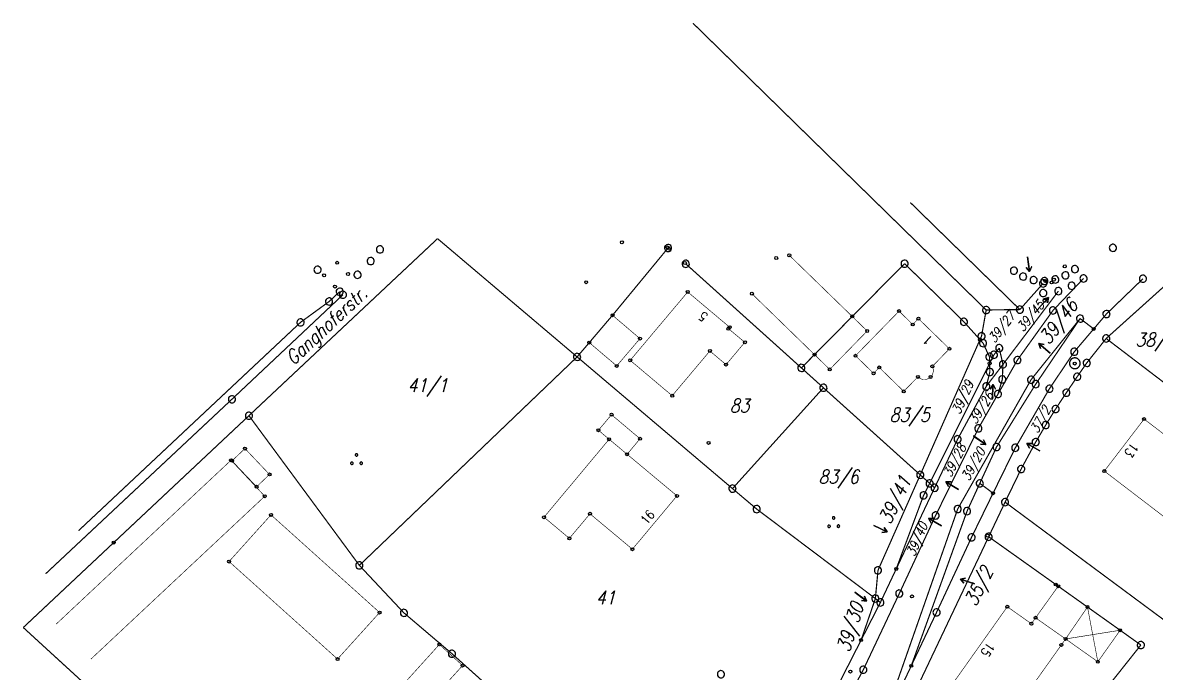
# Model space of a CAD drawing. Extents: x 4468056 to 4468688, y 5348625 to 5349303.
# Drawn here: x 4468070.1 to 4468260.7, y 5349068 to 5349177.3 of the extents above; entities that cross this region are included whole.
import ezdxf

# ---------------------------------------------------------------- set-up
doc = ezdxf.new("R2010")
doc.units = 0
doc.linetypes.add('PCMAP-LINIENTYP_046', pattern=[1, 0.35, -0.3, 0.35])
doc.layers.get('0').update_dxf_attribs({"linetype": 'CONTINUOUS'})
for name, color, linetype in [('B-T017-AMTL_PUNKTE_G-KOORDINATE', 216, 'CONTINUOUS'), ('B-T018-AMTL_PUNKTE_D-KOORDINATE', 216, 'CONTINUOUS'), ('B-T020-AMTL_FR-PFEIL', 7, 'CONTINUOUS'), ('B-T024-AMTL_NUTZUNGSARTENSYMBOL', 7, 'CONTINUOUS'), ('L-T034-AMTL_FLGR_ABGEM', 216, 'CONTINUOUS'), ('L-T044-AMTL_GEBAEUDELINIE', 136, 'CONTINUOUS'), ('L-T046-AMTL_ARK_PASS_DURCHF_DIA', 136, 'PCMAP-LINIENTYP_046'), ('T-T004-HAUSNUMMER_GEBAEUDETEXT', 16, 'CONTINUOUS'), ('T-T018-FLURNUMMER', 7, 'CONTINUOUS'), ('T-T026-STRASSENNAMEN', 7, 'CONTINUOUS')]:
    doc.layers.add(name, color=color, linetype=linetype)
doc.styles.add('PCMAP-TEXTTYP_004', font='simplex')
doc.styles.add('PCMAP-TEXTTYP_018', font='simplex', dxfattribs={"oblique": 15})
doc.styles.add('PCMAP-TEXTTYP_026', font='simplex', dxfattribs={"oblique": 15})

# ---------------------------------------------------------------- blocks, each defined once
blk = doc.blocks.new('KREIS')
blk.add_circle((0, 0), 5)
blk = doc.blocks.new('SYM10')
for points in [[(2.507, 4.202), (0.958, 4.953), (-0.543, 5), (-2.185, 4.437), (-3.379, 3.608), (-4.249, 2.748), (-4.882, 1.357), (-5, 0.073)], [(-5, 0.073), (-4.953, -0.912)], [(2.493, -4.416), (3.726, -3.586), (4.455, -2.364), (5, -0.885), (4.933, 0.741), (4.464, 2.007), (3.69, 3.219), (2.507, 4.202)], [(-4.953, -0.912), (-4.698, -1.945), (-3.921, -3.398), (-2.642, -4.314), (-1.366, -4.81), (0.008, -5), (1.379, -4.834), (2.493, -4.416)]]:
    blk.add_lwpolyline(points)
blk = doc.blocks.new('SYM131')
for points in [[(-0.743, 4.327), (-1.025, 4.005), (-1.121, 3.741), (-1.169, 3.477), (-1.121, 3.237), (-1.022, 2.919), (-0.716, 2.66), (-0.329, 2.517)], [(1.016, 3.525), (1.011, 3.749), (0.896, 3.981), (0.752, 4.215), (0.453, 4.414), (0.074, 4.54), (-0.425, 4.509), (-0.743, 4.327)], [(-0.329, 2.517), (-0.113, 2.493)], [(-0.105, 2.487), (0.28, 2.52), (0.487, 2.661), (0.655, 2.805), (0.799, 2.997), (0.944, 3.237), (1.016, 3.525)], [(-3.863, -2.451), (-4.236, -2.498), (-4.545, -2.673), (-4.817, -2.884), (-4.913, -3.124), (-5, -3.361)], [(-5, -3.361), (-4.994, -3.774), (-4.942, -4.031), (-4.745, -4.324), (-4.361, -4.468), (-3.929, -4.54), (-3.624, -4.532), (-3.257, -4.372)], [(-3.257, -4.372), (-2.993, -4.06), (-2.849, -3.796), (-2.825, -3.46), (-2.897, -3.196), (-3.113, -2.788), (-3.438, -2.527), (-3.84, -2.451)], [(3.224, -2.644), (3.032, -2.86), (2.96, -3.052), (2.868, -3.343), (2.868, -3.67), (2.918, -3.91), (3.007, -4.023), (3.224, -4.252)], [(4.026, -2.373), (3.68, -2.428), (3.416, -2.5), (3.224, -2.644)], [(3.224, -4.252), (3.416, -4.324), (3.608, -4.396), (3.901, -4.476), (4.253, -4.451), (4.606, -4.325), (4.784, -4.06), (4.904, -3.844)], [(4.904, -3.844), (5, -3.556), (5, -3.316), (4.928, -3.052), (4.82, -2.751), (4.518, -2.487), (4.304, -2.428), (4.016, -2.38)]]:
    blk.add_lwpolyline(points)
blk = doc.blocks.new('SYM60')
blk.add_lwpolyline([(-8.077, 1.827), (-8.077, 1.808), (-5.038, 0.01), (-15, 0.01), (-15, -0.01), (-5.038, -0.01), (-8.077, -1.808), (-8.077, -1.827), (-5, 0), (-8.077, 1.827)])
blk = doc.blocks.new('SYM2')
blk.add_lwpolyline([(0.014, 4.998), (-0.117, 4.996), (-0.243, 4.989), (-0.382, 4.981), (-0.531, 4.968), (-0.714, 4.947), (-0.875, 4.92), (-1.102, 4.876), (-1.302, 4.825), (-1.487, 4.771), (-1.654, 4.716), (-1.834, 4.651), (-2.003, 4.578), (-2.165, 4.505), (-2.343, 4.418), (-2.504, 4.327), (-2.685, 4.218), (-2.853, 4.104), (-2.968, 4.022), (-3.116, 3.911), (-3.255, 3.794), (-3.4, 3.668), (-3.564, 3.506), (-3.668, 3.396), (-3.775, 3.276), (-3.892, 3.141), (-4.005, 2.993), (-4.092, 2.873), (-4.178, 2.747), (-4.263, 2.611), (-4.342, 2.479), (-4.433, 2.307), (-4.513, 2.143), (-4.573, 2.015), (-4.655, 1.824), (-4.705, 1.688), (-4.751, 1.551), (-4.801, 1.388), (-4.848, 1.224), (-4.892, 1.018), (-4.927, 0.84), (-4.96, 0.625), (-4.981, 0.404), (-4.995, 0.188), (-5, -0.038), (-4.993, -0.222), (-4.983, -0.4), (-4.958, -0.631), (-4.925, -0.85), (-4.881, -1.084), (-4.831, -1.284), (-4.768, -1.498), (-4.693, -1.722), (-4.609, -1.933), (-4.515, -2.145), (-4.412, -2.348), (-4.25, -2.632), (-4.114, -2.841), (-3.982, -3.019), (-3.846, -3.192), (-3.693, -3.366), (-3.541, -3.525), (-3.368, -3.689), (-3.225, -3.816), (-3.04, -3.97), (-2.846, -4.111), (-2.625, -4.256), (-2.428, -4.369), (-2.26, -4.459), (-2.057, -4.555), (-1.878, -4.634), (-1.637, -4.724), (-1.4, -4.797), (-1.201, -4.852), (-0.977, -4.904), (-0.722, -4.946), (-0.487, -4.975), (-0.272, -4.993), (0.015, -4.998), (0.278, -4.991), (0.537, -4.968), (0.762, -4.939), (1.011, -4.895), (1.231, -4.845), (1.493, -4.771), (1.722, -4.693), (1.935, -4.609), (2.165, -4.504), (2.357, -4.41), (2.577, -4.283), (2.756, -4.17), (2.925, -4.051), (3.067, -3.948), (3.212, -3.829), (3.384, -3.681), (3.519, -3.549), (3.651, -3.413), (3.793, -3.257), (3.94, -3.077), (4.069, -2.904), (4.191, -2.726), (4.317, -2.522), (4.435, -2.309), (4.536, -2.102), (4.62, -1.912), (4.698, -1.713), (4.759, -1.526), (4.813, -1.348), (4.86, -1.171), (4.901, -0.985), (4.935, -0.789), (4.963, -0.604), (4.983, -0.426), (4.993, -0.247), (5, -0.057), (4.998, 0.139), (4.988, 0.332), (4.974, 0.512), (4.951, 0.699), (4.916, 0.911), (4.871, 1.129), (4.817, 1.336), (4.752, 1.556), (4.693, 1.723), (4.613, 1.931), (4.535, 2.102), (4.435, 2.306), (4.336, 2.492), (4.24, 2.649), (4.123, 2.826), (3.994, 3.007), (3.874, 3.16), (3.712, 3.348), (3.541, 3.528), (3.359, 3.702), (3.195, 3.845), (3.022, 3.983), (2.859, 4.098), (2.675, 4.225), (2.493, 4.332), (2.322, 4.426), (2.148, 4.513), (1.966, 4.595), (1.762, 4.679), (1.582, 4.742), (1.368, 4.808), (1.162, 4.86), (0.981, 4.902), (0.785, 4.935), (0.54, 4.968), (0.32, 4.988), (0.128, 4.996), (0.014, 4.998)])

msp = doc.modelspace()

# ---------------------------------------------------------------- linework, layer by layer
at = {"layer": 'L-T034-AMTL_FLGR_ABGEM', "const_width": 0.2, "flags": 128}
for points in [[(4468232.07, 5349129.06), (4468182.8, 5349177.24)], [(4468219.32, 5349147.12), (4468237.73, 5349129.13)], [(4468108.16, 5349111.3), (4468139.86, 5349141.05)], [(4468139.86, 5349141.05), (4468163.32, 5349121.18)], [(4468178.61, 5349139.49), (4468169.27, 5349128.17)], [(4468269.26, 5349139.58), (4468252.24, 5349124.27)], [(4468201.01, 5349119.33), (4468181.58, 5349136.82)], [(4468218.36, 5349136.85), (4468201.01, 5349119.33)], [(4468228.34, 5349127.07), (4468218.36, 5349136.85)], [(4468248.44, 5349134.36), (4468243.3, 5349128.98)], [(4468258.43, 5349134.32), (4468252.29, 5349128.4)], [(4468244.21, 5349132.23), (4468234.89, 5349119.91)], [(4468241.64, 5349133.52), (4468237.73, 5349129.13)], [(4468123.96, 5349131.62), (4468105.3, 5349114.06)], [(4468116.83, 5349126.98), (4468121.63, 5349130.48)], [(4468121.63, 5349130.48), (4468123.43, 5349132.15)], [(4468232.07, 5349129.06), (4468231.29, 5349124.65)], [(4468232.07, 5349129.06), (4468237.73, 5349129.13)], [(4468243.3, 5349128.98), (4468237.33, 5349120.66)], [(4468079.53, 5349091.98), (4468116.83, 5349126.98)], [(4468163.32, 5349121.18), (4468169.27, 5349128.17)], [(4468228.34, 5349127.07), (4468231.03, 5349124.07)], [(4468239.62, 5349117.35), (4468247.86, 5349127.62)], [(4468247.86, 5349127.62), (4468240.4, 5349116.6)], [(4468247.86, 5349127.62), (4468250.15, 5349125.88)], [(4468252.29, 5349128.4), (4468250.15, 5349125.88)], [(4468231.03, 5349124.07), (4468231.29, 5349124.65)], [(4468250.15, 5349125.88), (4468246.89, 5349122.05)], [(4468231.03, 5349124.07), (4468220.99, 5349101.35)], [(4468231.55, 5349123.48), (4468231.03, 5349124.07)], [(4468231.55, 5349123.48), (4468232.62, 5349121.2)], [(4468252.24, 5349124.27), (4468248.98, 5349120.17)], [(4468267.65, 5349112.52), (4468252.24, 5349124.27)], [(4468126.72, 5349086.14), (4468163.32, 5349121.18)], [(4468189.43, 5349099.05), (4468163.32, 5349121.18)], [(4468232.65, 5349120.09), (4468232.62, 5349121.2)], [(4468233.37, 5349121.53), (4468232.65, 5349120.09)], [(4468234.27, 5349122.65), (4468233.37, 5349121.53)], [(4468234.27, 5349122.65), (4468234.89, 5349119.91)], [(4468246.89, 5349122.05), (4468242.71, 5349115.84)], [(4468204.72, 5349115.99), (4468201.01, 5349119.33)], [(4468232.65, 5349120.09), (4468222.57, 5349099.93)], [(4468234.89, 5349119.91), (4468232.09, 5349116.23)], [(4468232.65, 5349120.09), (4468232.69, 5349118.65)], [(4468237.33, 5349120.66), (4468234.06, 5349114.94)], [(4468234.79, 5349117.41), (4468234.89, 5349119.91)], [(4468247.37, 5349117.85), (4468248.98, 5349120.17)], [(4468227.29, 5349095.63), (4468239.62, 5349117.35)], [(4468232.09, 5349116.23), (4468232.69, 5349118.65)], [(4468234.06, 5349114.94), (4468234.79, 5349117.41)], [(4468245.56, 5349115.18), (4468247.37, 5349117.85)], [(4468204.72, 5349115.99), (4468189.43, 5349099.05)], [(4468220.99, 5349101.35), (4468204.72, 5349115.99)], [(4468227.27, 5349107.34), (4468232.09, 5349116.23)], [(4468240.4, 5349116.6), (4468233.82, 5349106.05)], [(4468242.71, 5349115.84), (4468236.97, 5349105.9)], [(4468243.73, 5349112.41), (4468245.56, 5349115.18)], [(4468105.3, 5349114.06), (4468073.99, 5349084.73)], [(4468230.76, 5349109.16), (4468234.06, 5349114.94)], [(4468070.23, 5349075.7), (4468108.16, 5349111.3)], [(4468108.16, 5349111.3), (4468126.72, 5349086.14)], [(4468242.08, 5349109.72), (4468243.73, 5349112.41)], [(4468240.41, 5349106.89), (4468242.08, 5349109.72)], [(4468223.57, 5349094.52), (4468230.76, 5349109.16)], [(4468227.27, 5349107.34), (4468223.4, 5349099.17)], [(4468233.82, 5349106.05), (4468231, 5349099.93)], [(4468236.97, 5349105.9), (4468233.23, 5349098.27)], [(4468237.95, 5349102.34), (4468240.41, 5349106.89)], [(4468235.25, 5349096.77), (4468237.95, 5349102.34)], [(4468213.89, 5349085.32), (4468220.99, 5349101.35)], [(4468222.57, 5349099.93), (4468220.99, 5349101.35)], [(4468221.56, 5349097.92), (4468222.57, 5349099.93)], [(4468223.4, 5349099.17), (4468222.57, 5349099.93)], [(4468231, 5349099.93), (4468228.86, 5349095.26)], [(4468231, 5349099.93), (4468233.23, 5349098.27)], [(4468193.51, 5349095.6), (4468189.43, 5349099.05)], [(4468216.95, 5349085.54), (4468223.4, 5349099.17)], [(4468221.56, 5349097.92), (4468216.95, 5349085.54)], [(4468233.23, 5349098.27), (4468229.61, 5349090.85)], [(4468232.49, 5349090.95), (4468235.25, 5349096.77)], [(4468267.4, 5349072.93), (4468235.25, 5349096.77)], [(4468213.45, 5349080.57), (4468193.51, 5349095.6)], [(4468214.9, 5349060.26), (4468227.29, 5349095.63)], [(4468217.47, 5349081.41), (4468223.57, 5349094.52)], [(4468228.86, 5349095.26), (4468219.48, 5349069.26)], [(4468232.49, 5349090.95), (4468220.58, 5349065.86)], [(4468229.61, 5349090.85), (4468223.73, 5349078.24)], [(4468243.77, 5349082.93), (4468232.49, 5349090.95)], [(4468134.21, 5349078.16), (4468126.72, 5349086.14)], [(4468213.45, 5349080.57), (4468213.89, 5349085.32)], [(4468214.29, 5349079.91), (4468216.95, 5349085.54)], [(4468254.59, 5349075.24), (4468243.77, 5349082.93)], [(4468211.42, 5349068.61), (4468217.47, 5349081.41)], [(4468213.45, 5349080.57), (4468211.05, 5349073.58)], [(4468214.29, 5349079.91), (4468211.05, 5349073.58)], [(4468213.45, 5349080.57), (4468214.29, 5349079.91)], [(4468142.28, 5349071.3), (4468134.21, 5349078.16)], [(4468223.73, 5349078.24), (4468219.48, 5349069.26)], [(4468070.23, 5349075.7), (4468103.9, 5349044.85)], [(4468254.59, 5349075.24), (4468258.07, 5349072.76)], [(4468211.05, 5349073.58), (4468202.24, 5349056.3)], [(4468153.34, 5349061.38), (4468142.28, 5349071.3)], [(4468243.29, 5349054.16), (4468258.07, 5349072.76)], [(4468208.86, 5349063.79), (4468211.42, 5349068.61)], [(4468219.48, 5349069.26), (4468217.61, 5349065.3)]]:
    msp.add_lwpolyline(points, dxfattribs=at)
at = {"layer": 'L-T044-AMTL_GEBAEUDELINIE', "const_width": 0.1, "flags": 128}
for points in [[(4468198.98, 5349138.25), (4468209.56, 5349127.97)], [(4468172.24, 5349120.6), (4468181.91, 5349132.09)], [(4468181.91, 5349132.09), (4468188.96, 5349126.16)], [(4468203.22, 5349121.56), (4468192.69, 5349131.8)], [(4468210.11, 5349121.37), (4468217.43, 5349128.87)], [(4468217.43, 5349128.87), (4468219.73, 5349126.62)], [(4468165.36, 5349123.58), (4468169.27, 5349128.17)], [(4468169.27, 5349128.17), (4468173.88, 5349124.25)], [(4468209.56, 5349127.97), (4468203.22, 5349121.56)], [(4468203.22, 5349121.56), (4468209.56, 5349127.97)], [(4468209.56, 5349127.97), (4468212.07, 5349125.53)], [(4468219.73, 5349126.62), (4468220.69, 5349127.6)], [(4468220.69, 5349127.6), (4468225.89, 5349122.54)], [(4468188.96, 5349126.16), (4468188.76, 5349125.92)], [(4468188.76, 5349125.92), (4468191.51, 5349123.63)], [(4468212.07, 5349125.53), (4468205.78, 5349119.07)], [(4468169.98, 5349119.66), (4468165.36, 5349123.58)], [(4468173.88, 5349124.25), (4468169.98, 5349119.66)], [(4468191.51, 5349123.63), (4468188.35, 5349119.88)], [(4468185.63, 5349122.17), (4468179.3, 5349114.65)], [(4468188.35, 5349119.88), (4468185.63, 5349122.17)], [(4468205.78, 5349119.07), (4468203.22, 5349121.56)], [(4468213.14, 5349118.42), (4468210.11, 5349121.37)], [(4468225.89, 5349122.54), (4468223.03, 5349119.58)], [(4468179.3, 5349114.65), (4468172.24, 5349120.6)], [(4468214.1, 5349119.4), (4468213.14, 5349118.42)], [(4468218.22, 5349115.38), (4468214.1, 5349119.4)], [(4468223.03, 5349119.58), (4468223.13, 5349119.32), (4468223.19, 5349119.05), (4468223.19, 5349118.78), (4468223.14, 5349118.51), (4468223.05, 5349118.25), (4468222.91, 5349118.01), (4468222.73, 5349117.8)], [(4468220.59, 5349117.82), (4468218.22, 5349115.38)], [(4468222.73, 5349117.8), (4468222.46, 5349117.59), (4468222.16, 5349117.45), (4468221.83, 5349117.38), (4468221.49, 5349117.38), (4468221.16, 5349117.46), (4468220.85, 5349117.61), (4468220.59, 5349117.82)], [(4468166.9, 5349108.85), (4468169.1, 5349111.46)], [(4468169.1, 5349111.46), (4468173.9, 5349107.42)], [(4468251.93, 5349101.99), (4468258.62, 5349110.73)], [(4468258.62, 5349110.73), (4468269.65, 5349102.27)], [(4468168.7, 5349107.34), (4468166.9, 5349108.85)], [(4468105.32, 5349103.71), (4468107.49, 5349105.77)], [(4468107.49, 5349105.77), (4468111.62, 5349101.42)], [(4468157.76, 5349094.24), (4468168.7, 5349107.34)], [(4468168.7, 5349107.34), (4468171.72, 5349104.82)], [(4468171.72, 5349104.82), (4468168.7, 5349107.34)], [(4468173.9, 5349107.42), (4468171.72, 5349104.82)], [(4468075.77, 5349076.28), (4468105.15, 5349103.81)], [(4468105.15, 5349103.81), (4468110.82, 5349097.76)], [(4468109.45, 5349099.36), (4468105.32, 5349103.71)], [(4468171.72, 5349104.82), (4468180.1, 5349097.82)], [(4468262.95, 5349093.56), (4468251.93, 5349101.99)], [(4468111.62, 5349101.42), (4468109.45, 5349099.36)], [(4468110.82, 5349097.76), (4468081.61, 5349070.4)], [(4468180.1, 5349097.82), (4468172.61, 5349088.86)], [(4468104.82, 5349086.79), (4468111.87, 5349094.63)], [(4468111.87, 5349094.63), (4468130.12, 5349078.22)], [(4468162.02, 5349090.68), (4468157.76, 5349094.24)], [(4468165.48, 5349094.81), (4468162.02, 5349090.68)], [(4468172.61, 5349088.86), (4468165.48, 5349094.81)], [(4468123.05, 5349070.4), (4468104.82, 5349086.79)], [(4468240.37, 5349077.33), (4468244.18, 5349082.64)], [(4468244.18, 5349082.64), (4468249.1, 5349079.14)], [(4468226.55, 5349066.4), (4468235.62, 5349079.19)], [(4468235.62, 5349079.19), (4468239.67, 5349076.34)], [(4468249.1, 5349079.14), (4468254.59, 5349075.24)], [(4468130.12, 5349078.22), (4468123.05, 5349070.4)], [(4468239.67, 5349076.34), (4468240.37, 5349077.33)], [(4468240.37, 5349077.33), (4468245.42, 5349073.78)], [(4468245.42, 5349073.78), (4468240.37, 5349077.33)], [(4468254.59, 5349075.24), (4468250.84, 5349069.94)], [(4468245.42, 5349073.78), (4468244.71, 5349072.78)], [(4468250.84, 5349069.94), (4468245.42, 5349073.78)], [(4468134.64, 5349066.74), (4468140.17, 5349072.85)], [(4468140.17, 5349072.85), (4468144.07, 5349069.31)], [(4468244.71, 5349072.78), (4468235.64, 5349060.01)], [(4468144.07, 5349069.31), (4468138.53, 5349063.2)]]:
    msp.add_lwpolyline(points, dxfattribs=at)
at = {"layer": 'L-T046-AMTL_ARK_PASS_DURCHF_DIA', "const_width": 0.1, "flags": 128}
for points in [[(4468245.42, 5349073.78), (4468249.1, 5349079.14)], [(4468249.1, 5349079.14), (4468254.59, 5349075.24)], [(4468250.84, 5349069.94), (4468249.1, 5349079.14)], [(4468245.42, 5349073.78), (4468254.59, 5349075.24)], [(4468250.84, 5349069.94), (4468254.59, 5349075.24)], [(4468245.42, 5349073.78), (4468250.84, 5349069.94)]]:
    msp.add_lwpolyline(points, dxfattribs=at)

# ---------------------------------------------------------------- block references
at = {"layer": 'B-T017-AMTL_PUNKTE_G-KOORDINATE'}
for name, p, xscale, yscale, zscale in [('SYM10', (4468178.61, 5349139.49), 0.12, 0.12, 0.12), ('SYM10', (4468253.37, 5349139.5), 0.12, 0.12, 0.12), ('SYM10', (4468130.19, 5349139.24), 0.12, 0.12, 0.12), ('KREIS', (4468178.52, 5349139.57), 0.05, 0.05, 0.05), ('KREIS', (4468178.77, 5349139.34), 0.05, 0.05, 0.05), ('SYM10', (4468119.69, 5349135.83), 0.12, 0.12, 0.12), ('KREIS', (4468122.99, 5349136.99), 0.05, 0.05, 0.05), ('SYM10', (4468128.63, 5349137.29), 0.12, 0.12, 0.12), ('SYM10', (4468181.58, 5349136.82), 0.12, 0.12, 0.12), ('KREIS', (4468181.43, 5349136.95), 0.05, 0.05, 0.05), ('SYM10', (4468218.36, 5349136.85), 0.12, 0.12, 0.12), ('SYM10', (4468236.74, 5349135.68), 0.12, 0.12, 0.12), ('KREIS', (4468245.29, 5349136.39), 0.05, 0.05, 0.05), ('SYM10', (4468246.99, 5349135.92), 0.12, 0.12, 0.12), ('KREIS', (4468124.81, 5349135.11), 0.05, 0.05, 0.05), ('SYM10', (4468126.41, 5349134.97), 0.12, 0.12, 0.12), ('SYM10', (4468238.28, 5349134.68), 0.12, 0.12, 0.12), ('SYM10', (4468240.05, 5349134.09), 0.12, 0.12, 0.12), ('SYM10', (4468241.86, 5349133.92), 0.12, 0.12, 0.12), ('SYM10', (4468243.7, 5349134.19), 0.12, 0.12, 0.12), ('KREIS', (4468243.46, 5349134.16), 0.05, 0.05, 0.05), ('SYM10', (4468245.4, 5349134.89), 0.12, 0.12, 0.12), ('SYM10', (4468248.44, 5349134.36), 0.12, 0.12, 0.12), ('SYM10', (4468258.43, 5349134.32), 0.12, 0.12, 0.12), ('KREIS', (4468122.62, 5349132.99), 0.05, 0.05, 0.05), ('SYM10', (4468123.43, 5349132.15), 0.12, 0.12, 0.12), ('SYM10', (4468241.64, 5349133.52), 0.12, 0.12, 0.12), ('SYM10', (4468241.65, 5349131.9), 0.12, 0.12, 0.12), ('KREIS', (4468242.01, 5349133.94), 0.05, 0.05, 0.05), ('KREIS', (4468243.06, 5349133.68), 0.05, 0.05, 0.05), ('SYM10', (4468244.21, 5349132.23), 0.12, 0.12, 0.12), ('SYM10', (4468246.45, 5349133.12), 0.12, 0.12, 0.12), ('SYM10', (4468121.63, 5349130.48), 0.12, 0.12, 0.12), ('SYM10', (4468123.96, 5349131.62), 0.12, 0.12, 0.12), ('KREIS', (4468241.91, 5349130.63), 0.05, 0.05, 0.05), ('KREIS', (4468217.43, 5349128.87), 0.05, 0.05, 0.05), ('SYM10', (4468232.07, 5349129.06), 0.12, 0.12, 0.12), ('SYM10', (4468237.73, 5349129.13), 0.12, 0.12, 0.12), ('SYM10', (4468243.3, 5349128.98), 0.12, 0.12, 0.12), ('SYM10', (4468252.29, 5349128.4), 0.12, 0.12, 0.12), ('SYM10', (4468116.83, 5349126.98), 0.12, 0.12, 0.12), ('KREIS', (4468169.27, 5349128.17), 0.05, 0.05, 0.05), ('KREIS', (4468220.69, 5349127.6), 0.05, 0.05, 0.05), ('SYM10', (4468228.34, 5349127.07), 0.12, 0.12, 0.12), ('SYM10', (4468247.86, 5349127.62), 0.12, 0.12, 0.12), ('KREIS', (4468212.07, 5349125.53), 0.05, 0.05, 0.05), ('SYM10', (4468231.29, 5349124.65), 0.12, 0.12, 0.12), ('KREIS', (4468250.15, 5349125.88), 0.05, 0.05, 0.05), ('SYM10', (4468252.24, 5349124.27), 0.12, 0.12, 0.12), ('KREIS', (4468225.89, 5349122.54), 0.05, 0.05, 0.05), ('KREIS', (4468231.03, 5349124.07), 0.05, 0.05, 0.05), ('SYM10', (4468231.55, 5349123.48), 0.12, 0.12, 0.12), ('SYM10', (4468234.27, 5349122.65), 0.12, 0.12, 0.12), ('SYM10', (4468163.32, 5349121.18), 0.12, 0.12, 0.12), ('SYM10', (4468232.62, 5349121.2), 0.12, 0.12, 0.12), ('SYM10', (4468233.37, 5349121.53), 0.12, 0.12, 0.12), ('SYM10', (4468237.33, 5349120.66), 0.12, 0.12, 0.12), ('SYM2', (4468246.97, 5349120.1), 0.18, 0.18, 0.18), ('SYM10', (4468246.89, 5349122.05), 0.12, 0.12, 0.12), ('SYM10', (4468201.01, 5349119.33), 0.12, 0.12, 0.12), ('KREIS', (4468223.03, 5349119.58), 0.05, 0.05, 0.05), ('SYM10', (4468232.69, 5349118.65), 0.12, 0.12, 0.12), ('KREIS', (4468232.65, 5349120.09), 0.05, 0.05, 0.05), ('SYM10', (4468234.89, 5349119.91), 0.12, 0.12, 0.12), ('KREIS', (4468246.96, 5349120.06), 0.05, 0.05, 0.05), ('SYM10', (4468248.98, 5349120.17), 0.12, 0.12, 0.12), ('KREIS', (4468220.59, 5349117.82), 0.05, 0.05, 0.05), ('KREIS', (4468222.73, 5349117.8), 0.05, 0.05, 0.05), ('SYM10', (4468234.79, 5349117.41), 0.12, 0.12, 0.12), ('SYM10', (4468239.62, 5349117.35), 0.12, 0.12, 0.12), ('SYM10', (4468240.4, 5349116.6), 0.12, 0.12, 0.12), ('SYM10', (4468247.37, 5349117.85), 0.12, 0.12, 0.12), ('SYM10', (4468204.72, 5349115.99), 0.12, 0.12, 0.12), ('KREIS', (4468218.22, 5349115.38), 0.05, 0.05, 0.05), ('SYM10', (4468232.09, 5349116.23), 0.12, 0.12, 0.12), ('SYM10', (4468234.06, 5349114.94), 0.12, 0.12, 0.12), ('SYM10', (4468242.71, 5349115.84), 0.12, 0.12, 0.12), ('SYM10', (4468245.56, 5349115.18), 0.12, 0.12, 0.12), ('SYM10', (4468105.3, 5349114.06), 0.12, 0.12, 0.12), ('SYM10', (4468108.16, 5349111.3), 0.12, 0.12, 0.12), ('SYM10', (4468243.73, 5349112.41), 0.12, 0.12, 0.12), ('SYM10', (4468230.76, 5349109.16), 0.12, 0.12, 0.12), ('SYM10', (4468242.08, 5349109.72), 0.12, 0.12, 0.12), ('SYM10', (4468227.27, 5349107.34), 0.12, 0.12, 0.12), ('KREIS', (4468107.49, 5349105.77), 0.05, 0.05, 0.05), ('KREIS', (4468185.41, 5349106.72), 0.05, 0.05, 0.05), ('SYM10', (4468233.82, 5349106.05), 0.12, 0.12, 0.12), ('SYM10', (4468236.97, 5349105.9), 0.12, 0.12, 0.12), ('SYM10', (4468240.41, 5349106.89), 0.12, 0.12, 0.12), ('KREIS', (4468105.15, 5349103.81), 0.05, 0.05, 0.05), ('KREIS', (4468105.32, 5349103.71), 0.05, 0.05, 0.05), ('SYM10', (4468220.99, 5349101.35), 0.12, 0.12, 0.12), ('SYM10', (4468237.95, 5349102.34), 0.12, 0.12, 0.12), ('SYM10', (4468222.57, 5349099.93), 0.12, 0.12, 0.12), ('SYM10', (4468231, 5349099.93), 0.12, 0.12, 0.12), ('SYM10', (4468189.43, 5349099.05), 0.12, 0.12, 0.12), ('SYM10', (4468221.56, 5349097.92), 0.12, 0.12, 0.12), ('SYM10', (4468223.4, 5349099.17), 0.12, 0.12, 0.12), ('KREIS', (4468233.23, 5349098.27), 0.05, 0.05, 0.05), ('SYM10', (4468193.51, 5349095.6), 0.12, 0.12, 0.12), ('SYM10', (4468227.29, 5349095.63), 0.12, 0.12, 0.12), ('SYM10', (4468235.25, 5349096.77), 0.12, 0.12, 0.12), ('SYM10', (4468223.57, 5349094.52), 0.12, 0.12, 0.12), ('SYM10', (4468228.86, 5349095.26), 0.12, 0.12, 0.12), ('SYM10', (4468229.61, 5349090.85), 0.12, 0.12, 0.12), ('SYM10', (4468232.49, 5349090.95), 0.12, 0.12, 0.12), ('KREIS', (4468232.31, 5349091.13), 0.05, 0.05, 0.05), ('KREIS', (4468085.44, 5349089.97), 0.05, 0.05, 0.05), ('SYM10', (4468126.72, 5349086.14), 0.12, 0.12, 0.12), ('SYM10', (4468213.89, 5349085.32), 0.12, 0.12, 0.12), ('KREIS', (4468216.95, 5349085.54), 0.05, 0.05, 0.05), ('KREIS', (4468243.77, 5349082.93), 0.05, 0.05, 0.05), ('SYM10', (4468213.45, 5349080.57), 0.12, 0.12, 0.12), ('SYM10', (4468217.47, 5349081.41), 0.12, 0.12, 0.12), ('KREIS', (4468219.6, 5349080.93), 0.05, 0.05, 0.05), ('SYM10', (4468214.29, 5349079.91), 0.12, 0.12, 0.12), ('KREIS', (4468235.62, 5349079.19), 0.05, 0.05, 0.05), ('KREIS', (4468130.12, 5349078.22), 0.05, 0.05, 0.05), ('SYM10', (4468134.21, 5349078.16), 0.12, 0.12, 0.12), ('SYM10', (4468223.73, 5349078.24), 0.12, 0.12, 0.12), ('KREIS', (4468240.37, 5349077.33), 0.05, 0.05, 0.05), ('KREIS', (4468254.59, 5349075.24), 0.05, 0.05, 0.05), ('KREIS', (4468211.05, 5349073.58), 0.05, 0.05, 0.05), ('SYM10', (4468258.07, 5349072.76), 0.12, 0.12, 0.12), ('KREIS', (4468140.17, 5349072.85), 0.05, 0.05, 0.05), ('SYM10', (4468142.28, 5349071.3), 0.12, 0.12, 0.12), ('KREIS', (4468244.71, 5349072.78), 0.05, 0.05, 0.05), ('KREIS', (4468123.05, 5349070.4), 0.05, 0.05, 0.05), ('KREIS', (4468144.07, 5349069.31), 0.05, 0.05, 0.05), ('KREIS', (4468219.48, 5349069.26), 0.05, 0.05, 0.05), ('SYM10', (4468187.5, 5349067.85), 0.12, 0.12, 0.12), ('KREIS', (4468209.24, 5349068.29), 0.05, 0.05, 0.05), ('SYM10', (4468211.42, 5349068.61), 0.12, 0.12, 0.12)]:
    msp.add_blockref(name, p, dxfattribs=dict(at, xscale=xscale, yscale=yscale, zscale=zscale))
at = {"layer": 'B-T018-AMTL_PUNKTE_D-KOORDINATE', "xscale": 0.05, "yscale": 0.05, "zscale": 0.05}
for p in [(4468170.85, 5349140.43), (4468196.79, 5349137.79), (4468198.98, 5349138.25), (4468120.8, 5349134.89), (4468164.84, 5349133.73), (4468181.91, 5349132.09), (4468192.69, 5349131.8), (4468209.56, 5349127.97), (4468219.73, 5349126.62), (4468188.76, 5349125.92), (4468188.96, 5349126.16), (4468165.36, 5349123.58), (4468173.88, 5349124.25), (4468191.51, 5349123.63), (4468185.63, 5349122.17), (4468203.22, 5349121.56), (4468210.11, 5349121.37), (4468169.98, 5349119.66), (4468172.24, 5349120.6), (4468188.35, 5349119.88), (4468205.78, 5349119.07), (4468214.1, 5349119.4), (4468213.14, 5349118.42), (4468179.3, 5349114.65), (4468169.1, 5349111.46), (4468258.62, 5349110.73), (4468166.9, 5349108.85), (4468168.7, 5349107.34), (4468173.9, 5349107.42), (4468171.72, 5349104.82), (4468251.93, 5349101.99), (4468111.62, 5349101.42), (4468109.45, 5349099.36), (4468180.1, 5349097.82), (4468110.82, 5349097.76), (4468111.87, 5349094.63), (4468157.76, 5349094.24), (4468165.48, 5349094.81), (4468162.02, 5349090.68), (4468172.61, 5349088.86), (4468104.82, 5349086.79), (4468244.18, 5349082.64), (4468249.1, 5349079.14), (4468239.67, 5349076.34), (4468245.42, 5349073.78), (4468250.84, 5349069.94)]:
    msp.add_blockref('KREIS', p, dxfattribs=at)
at = {"layer": 'B-T020-AMTL_FR-PFEIL', "xscale": 0.25, "yscale": 0.25, "zscale": 0.25}
for p, rotation in [((4468239.55, 5349134.27), 278.04), ((4468243.36, 5349132.09), 48.26), ((4468239.97, 5349124.24), 139.67), ((4468233.3, 5349117.77), 86.9), ((4468233.03, 5349105.73), 324.96), ((4468237.82, 5349107.22), 150.67), ((4468224.23, 5349100.86), 148.5), ((4468221.32, 5349094.65), 150.25), ((4468216.56, 5349091.21), 334.21), ((4468226.55, 5349084.22), 161.35), ((4468212.98, 5349079.4), 323.13)]:
    msp.add_blockref('SYM60', p, dxfattribs=dict(at, rotation=rotation))
at = {"layer": 'B-T024-AMTL_NUTZUNGSARTENSYMBOL', "xscale": 0.2, "yscale": 0.2, "zscale": 0.2}
for p in [(4468126.25, 5349104), (4468206.45, 5349093.42)]:
    msp.add_blockref('SYM131', p, dxfattribs=at)

# ---------------------------------------------------------------- texts
at = {"layer": 'T-T004-HAUSNUMMER_GEBAEUDETEXT', "style": 'PCMAP-TEXTTYP_004', "width": 0.833333}
for s, rotation, p in [('5', 139.9163, (4468185.45, 5349128.2)), ('1', 135.791, (4468223.24, 5349124.15)), ('13', 232.5636, (4468256.57, 5349106.9)), ('16', 50.1338, (4468175.04, 5349092.86)), ('15', 234.6835, (4468232.36, 5349073.38))]:
    msp.add_text(s, height=1.6, rotation=rotation, dxfattribs=at).set_placement(p)
at = {"layer": 'T-T018-FLURNUMMER', "style": 'PCMAP-TEXTTYP_018', "oblique": 15, "width": 0.833333}
for s, height, rotation, p in [('39/45', 1.6, 51.0505, (4468238.3, 5349125.27)), ('39/46', 2.3, 52.8267, (4468242.6, 5349123.07)), ('39/27', 1.6, 52.1965, (4468233.5, 5349123.38)), ('39/29', 1.6, 65.9474, (4468227.65, 5349111.39)), ('39/26', 1.6, 57.525, (4468230.33, 5349109.72)), ('37/2', 1.6, 60.6762, (4468240.71, 5349108.21)), ('39/28', 1.6, 63.1972, (4468226.15, 5349100.8)), ('39/20', 1.6, 60.9627, (4468229.17, 5349100.2)), ('39/41', 2.3, 64.5723, (4468215.96, 5349092.84)), ('39/40', 1.6, 67.0361, (4468220.04, 5349087.52)), ('35/2', 2.3, 63.4264, (4468230.33, 5349079.09)), ('39/30', 2.3, 72.8229, (4468209.07, 5349071.38))]:
    msp.add_text(s, height=height, rotation=rotation, dxfattribs=at).set_placement(p)
for s, p in [('38/18', (4468257.15, 5349122.91)), ('41/1', (4468134.79, 5349115.26)), ('83', (4468188.97, 5349111.84)), ('83/5', (4468215.84, 5349110.29)), ('83/6', (4468203.88, 5349099.88)), ('41', (4468166.46, 5349079.56))]:
    msp.add_text(s, height=2.3, dxfattribs=at).set_placement(p)
at = {"layer": 'T-T026-STRASSENNAMEN', "style": 'PCMAP-TEXTTYP_026', "oblique": 15, "width": 0.833333}
msp.add_text('Ganghoferstr.', height=2.3, rotation=43.201, dxfattribs=at).set_placement((4468115.63, 5349119.68))

doc.saveas('drawing.dxf')
